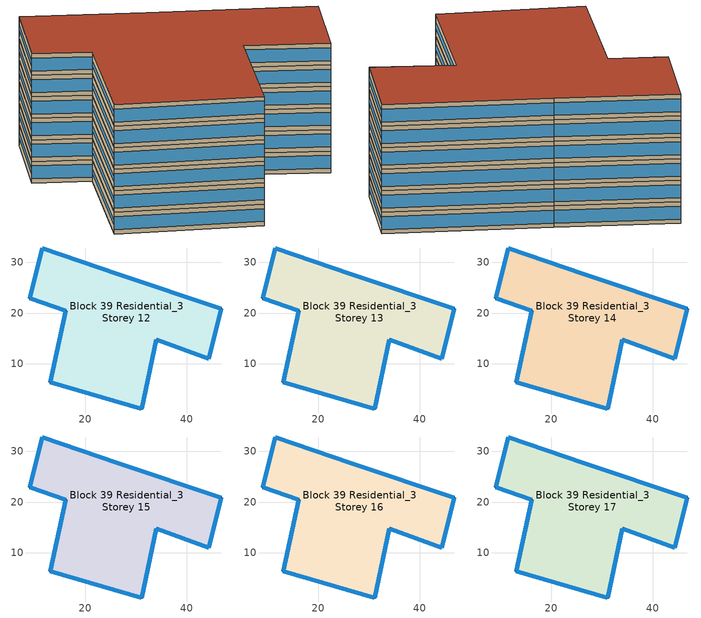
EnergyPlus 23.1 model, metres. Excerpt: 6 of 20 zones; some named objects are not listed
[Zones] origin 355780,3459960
Block 39 Residential_3 Storey 12
 floor outside (Project Floor): 46.78,20.89 44.27,11.05 34.03,14.74 31.08,1.15 13.16,6.38 16.21,20.42 9.1,22.96 11.61,32.79 26.5,27.6 z36
 wall outside (Project Wall): 26.5,27.6 11.61,32.79 9.1,22.96 16.21,20.42 13.16,6.38 31.08,1.15 34.03,14.74 44.27,11.05 46.78,20.89 26.5,27.6 z36:39
 window (Residential_north_window_construction): 26.49,27.6 11.62,32.79 / 46.77,20.89 26.51,27.59 z36.6:38.4
 window (Residential_west_window_construction): 11.61,32.78 9.1,22.96 / 16.21,20.41 13.16,6.39 z37.2:37.8
 window (Residential_south_window_construction): 9.1,22.96 16.2,20.42 / 13.17,6.38 31.08,1.15 / 34.04,14.74 44.26,11.06 z36.6:38.4
 window (Residential_east_window_construction): 31.09,1.15 34.03,14.74 / 44.27,11.06 46.78,20.88 z37.12:37.88
 roof outside (Project Ceiling): 44.27,11.05 46.78,20.89 26.5,27.6 11.61,32.79 9.1,22.96 16.21,20.42 13.16,6.38 31.08,1.15 34.03,14.74 z39
Block 39 Residential_3 Storey 13
 floor outside (Project Floor): 46.78,20.89 44.27,11.05 34.03,14.74 31.08,1.15 13.16,6.38 16.21,20.42 9.1,22.96 11.61,32.79 26.5,27.6 z39
 wall outside (Project Wall): 26.5,27.6 11.61,32.79 9.1,22.96 16.21,20.42 13.16,6.38 31.08,1.15 34.03,14.74 44.27,11.05 46.78,20.89 26.5,27.6 z39:42
 window (Residential_north_window_construction): 26.49,27.6 11.62,32.79 / 46.77,20.89 26.51,27.59 z39.6:41.4
 window (Residential_west_window_construction): 11.61,32.78 9.1,22.96 / 16.21,20.41 13.16,6.39 z40.2:40.8
 window (Residential_south_window_construction): 9.1,22.96 16.2,20.42 / 13.17,6.38 31.08,1.15 / 34.04,14.74 44.26,11.06 z39.6:41.4
 window (Residential_east_window_construction): 31.09,1.15 34.03,14.74 / 44.27,11.06 46.78,20.88 z40.12:40.88
 roof outside (Project Ceiling): 44.27,11.05 46.78,20.89 26.5,27.6 11.61,32.79 9.1,22.96 16.21,20.42 13.16,6.38 31.08,1.15 34.03,14.74 z42
Block 39 Residential_3 Storey 14
 floor outside (Project Floor): 46.78,20.89 44.27,11.05 34.03,14.74 31.08,1.15 13.16,6.38 16.21,20.42 9.1,22.96 11.61,32.79 26.5,27.6 z42
 wall outside (Project Wall): 26.5,27.6 11.61,32.79 9.1,22.96 16.21,20.42 13.16,6.38 31.08,1.15 34.03,14.74 44.27,11.05 46.78,20.89 26.5,27.6 z42:45
 window (Residential_north_window_construction): 26.49,27.6 11.62,32.79 / 46.77,20.89 26.51,27.59 z42.6:44.4
 window (Residential_west_window_construction): 11.61,32.78 9.1,22.96 / 16.21,20.41 13.16,6.39 z43.2:43.8
 window (Residential_south_window_construction): 9.1,22.96 16.2,20.42 / 13.17,6.38 31.08,1.15 / 34.04,14.74 44.26,11.06 z42.6:44.4
 window (Residential_east_window_construction): 31.09,1.15 34.03,14.74 / 44.27,11.06 46.78,20.88 z43.12:43.88
 roof outside (Project Ceiling): 44.27,11.05 46.78,20.89 26.5,27.6 11.61,32.79 9.1,22.96 16.21,20.42 13.16,6.38 31.08,1.15 34.03,14.74 z45
Block 39 Residential_3 Storey 15
 floor outside (Project Floor): 46.78,20.89 44.27,11.05 34.03,14.74 31.08,1.15 13.16,6.38 16.21,20.42 9.1,22.96 11.61,32.79 26.5,27.6 z45
 wall outside (Project Wall): 26.5,27.6 11.61,32.79 9.1,22.96 16.21,20.42 13.16,6.38 31.08,1.15 34.03,14.74 44.27,11.05 46.78,20.89 26.5,27.6 z45:48
 window (Residential_north_window_construction): 26.49,27.6 11.62,32.79 / 46.77,20.89 26.51,27.59 z45.6:47.4
 window (Residential_west_window_construction): 11.61,32.78 9.1,22.96 / 16.21,20.41 13.16,6.39 z46.2:46.8
 window (Residential_south_window_construction): 9.1,22.96 16.2,20.42 / 13.17,6.38 31.08,1.15 / 34.04,14.74 44.26,11.06 z45.6:47.4
 window (Residential_east_window_construction): 31.09,1.15 34.03,14.74 / 44.27,11.06 46.78,20.88 z46.12:46.88
 roof outside (Project Ceiling): 44.27,11.05 46.78,20.89 26.5,27.6 11.61,32.79 9.1,22.96 16.21,20.42 13.16,6.38 31.08,1.15 34.03,14.74 z48
Block 39 Residential_3 Storey 16
 floor outside (Project Floor): 46.78,20.89 44.27,11.05 34.03,14.74 31.08,1.15 13.16,6.38 16.21,20.42 9.1,22.96 11.61,32.79 26.5,27.6 z48
 wall outside (Project Wall): 26.5,27.6 11.61,32.79 9.1,22.96 16.21,20.42 13.16,6.38 31.08,1.15 34.03,14.74 44.27,11.05 46.78,20.89 26.5,27.6 z48:51
 window (Residential_north_window_construction): 26.49,27.6 11.62,32.79 / 46.77,20.89 26.51,27.59 z48.6:50.4
 window (Residential_west_window_construction): 11.61,32.78 9.1,22.96 / 16.21,20.41 13.16,6.39 z49.2:49.8
 window (Residential_south_window_construction): 9.1,22.96 16.2,20.42 / 13.17,6.38 31.08,1.15 / 34.04,14.74 44.26,11.06 z48.6:50.4
 window (Residential_east_window_construction): 31.09,1.15 34.03,14.74 / 44.27,11.06 46.78,20.88 z49.12:49.88
 roof outside (Project Ceiling): 44.27,11.05 46.78,20.89 26.5,27.6 11.61,32.79 9.1,22.96 16.21,20.42 13.16,6.38 31.08,1.15 34.03,14.74 z51
Block 39 Residential_3 Storey 17
 floor outside (Project Floor): 46.78,20.89 44.27,11.05 34.03,14.74 31.08,1.15 13.16,6.38 16.21,20.42 9.1,22.96 11.61,32.79 26.5,27.6 z51
 wall outside (Project Wall): 26.5,27.6 11.61,32.79 9.1,22.96 16.21,20.42 13.16,6.38 31.08,1.15 34.03,14.74 44.27,11.05 46.78,20.89 26.5,27.6 z51:54
 window (Residential_north_window_construction): 26.49,27.6 11.62,32.79 / 46.77,20.89 26.51,27.59 z51.6:53.4
 window (Residential_west_window_construction): 11.61,32.78 9.1,22.96 / 16.21,20.41 13.16,6.39 z52.2:52.8
 window (Residential_south_window_construction): 9.1,22.96 16.2,20.42 / 13.17,6.38 31.08,1.15 / 34.04,14.74 44.26,11.06 z51.6:53.4
 window (Residential_east_window_construction): 31.09,1.15 34.03,14.74 / 44.27,11.06 46.78,20.88 z52.12:52.88
 roof outside (Project Ceiling): 44.27,11.05 46.78,20.89 26.5,27.6 11.61,32.79 9.1,22.96 16.21,20.42 13.16,6.38 31.08,1.15 34.03,14.74 z54
[Building]
Building_1: North Axis=0; Terrain=City; Loads Convergence Tolerance Value=0.04; Temperature Convergence Tolerance Value=0.4; Solar Distribution=FullExterior; Maximum Number of Warmup Days=25; Minimum Number of Warmup Days=6
[Site:Location]
CHN Design_Conditions: Latitude=30; Longitude=114; Time Zone=8; Elevation=12
[SIZINGPERIOD:DESIGNDAY] Day of Month=21; DryBulb Temperature Range Modifier Type=DefaultMultipliers; Humidity Condition Type=Wetbulb; Barometric Pressure=101181; Rain Indicator=No; Snow Indicator=No; Daylight Saving Time Indicator=No; Sky Clearness=0; Begin Environment Reset Mode=FullResetAtBeginEnvironment
Name | Month | Day Type | Maximum DryBulb Temperature | Daily DryBulb Temperature Range | Wetbulb or DewPoint at Maximum DryBulb | Wind Speed | Wind Direction | Solar Model Indicator | ASHRAE Clear Sky Optical Depth for Beam Irradiance taub | ASHRAE Clear Sky Optical Depth for Diffuse Irradiance taud
Ann Htg 99.6% Condns DB | 1 | WinterDesignDay | -10 | 0 | -4.8 | 1 | 340 | ASHRAEClearSky | 0 | 0
Ann Clg .4% Condns DB=>MWB | 7 | SummerDesignDay | 40 | 6.6 | 27.1 | 3.5 | 220 | ASHRAETau | 0.781 | 1.413
[MATERIAL]
DefaultMaterial: Roughness=Rough; Thickness=0.1; Conductivity=0.1; Density=1000; Specific Heat=1000; Thermal Absorptance=0.9; Solar Absorptance=0.7; Visible Absorptance=0.7
[WINDOWMATERIAL:SIMPLEGLAZINGSYSTEM] Solar Heat Gain Coefficient=0.4; Visible Transmittance=0.6
Name | UFactor
Residential_east_window; Residential_south_window; Residential_north_window | 2
Residential_west_window | 1.5
[CONSTRUCTION]
Project Wall; Project Floor; Project Ceiling: DefaultMaterial
Residential_east_window_construction: Residential_east_window
Residential_south_window_construction: Residential_south_window
Residential_west_window_construction: Residential_west_window
Residential_north_window_construction: Residential_north_window
[SPACE] Ceiling Height=autocalculate; Volume=autocalculate; Floor Area=autocalculate; Space Type=Residential
Name | Zone
Block 39 Residential_3 Storey 12_space | Block 39 Residential_3 Storey 12
Block 39 Residential_3 Storey 13_space | Block 39 Residential_3 Storey 13
Block 39 Residential_3 Storey 14_space | Block 39 Residential_3 Storey 14
Block 39 Residential_3 Storey 15_space | Block 39 Residential_3 Storey 15
Block 39 Residential_3 Storey 16_space | Block 39 Residential_3 Storey 16
Block 39 Residential_3 Storey 17_space | Block 39 Residential_3 Storey 17
[SPACELIST]
Residential: Block 39 Residential_3 Storey 0_space, Block 39 Residential_3 Storey 1_space, Block 39 Residential_3 Storey 2_space, Block 39 Residential_3 Storey 3_space, Block 39 Residential_3 Storey 4_space, Block 39 Residential_3 Storey 5_space, Block 39 Residential_3 Storey 6_space, Block 39 Residential_3 Storey 7_space, Block 39 Residential_3 Storey 8_space, Block 39 Residential_3 Storey 9_space, Block 39 Residential_3 Storey 10_space, Block 39 Residential_3 Storey 11_space, Block 39 Residential_3 Storey 12_space, Block 39 Residential_3 Storey 13_space, Block 39 Residential_3 Storey 14_space, Block 39 Residential_3 Storey 15_space, Block 39 Residential_3 Storey 16_space, Block 39 Residential_3 Storey 17_space, Block 39 Residential_3 Storey 18_space, Block 39 Residential_3 Storey 19_space
[ZONE] Type=1; Multiplier=1; Ceiling Height=autocalculate; Volume=autocalculate; Floor Area=autocalculate; Part of Total Floor Area=Yes
Block 39 Residential_3 Storey 12; Block 39 Residential_3 Storey 13; Block 39 Residential_3 Storey 14; Block 39 Residential_3 Storey 15; Block 39 Residential_3 Storey 16; Block 39 Residential_3 Storey 17
[PEOPLE]
People_for_residential: Zone or ZoneList or Space or SpaceList=Residential; Number of People Schedule=SeasonalSchedule_Schedule_residential_people; Number of People Calculation Method=People/Area; People per Floor Area=0.04; Fraction Radiant=0.3; Sensible Heat Fraction=autocalculate; Activity Level Schedule=SeasonalSchedule_Schedule_residential_activity; Carbon Dioxide Generation Rate=3.82e-08; Enable ASHRAE 55 Comfort Warnings=No; Mean Radiant Temperature Calculation Type=ZoneAveraged; Clothing Insulation Calculation Method=ClothingInsulationSchedule; Cold Stress Temperature Threshold=15.56; Heat Stress Temperature Threshold=30
[LIGHTS]
Light_for_residential: Zone or ZoneList or Space or SpaceList=Residential; Schedule=SeasonalSchedule_residential_lighting; Design Level Calculation Method=Watts/Area; Watts per Zone Floor Area=5; Return Air Fraction=0; Fraction Radiant=0.32; Fraction Visible=0.25; Fraction Replaceable=1; EndUse Subcategory=General; Return Air Fraction Calculated from Plenum Temperature=No; Return Air Fraction Function of Plenum Temperature Coefficient 1=0; Return Air Fraction Function of Plenum Temperature Coefficient 2=0
[ELECTRICEQUIPMENT]
Equipment_for_residential: Zone or ZoneList or Space or SpaceList=Residential; Schedule=SeasonalSchedule_Schedule_residential_equipment; Design Level Calculation Method=Watts/Area; Watts per Zone Floor Area=3.8; Fraction Latent=0; Fraction Radiant=0; Fraction Lost=0; EndUse Subcategory=Electric Equipment
[DAYLIGHTING:CONTROLS] Illuminance Setpoint at Reference Point 1=300
Name | Zone or Space | Glare Calculation Daylighting Reference Point | Daylighting Reference Point 1
Dlight_Block 39 Residential_3 Storey 12 | Block 39 Residential_3 Storey 12 | Rpoint_Block 39 Residential_3 Storey 12 | Rpoint_Block 39 Residential_3 Storey 12
Dlight_Block 39 Residential_3 Storey 13 | Block 39 Residential_3 Storey 13 | Rpoint_Block 39 Residential_3 Storey 13 | Rpoint_Block 39 Residential_3 Storey 13
Dlight_Block 39 Residential_3 Storey 14 | Block 39 Residential_3 Storey 14 | Rpoint_Block 39 Residential_3 Storey 14 | Rpoint_Block 39 Residential_3 Storey 14
Dlight_Block 39 Residential_3 Storey 15 | Block 39 Residential_3 Storey 15 | Rpoint_Block 39 Residential_3 Storey 15 | Rpoint_Block 39 Residential_3 Storey 15
Dlight_Block 39 Residential_3 Storey 16 | Block 39 Residential_3 Storey 16 | Rpoint_Block 39 Residential_3 Storey 16 | Rpoint_Block 39 Residential_3 Storey 16
Dlight_Block 39 Residential_3 Storey 17 | Block 39 Residential_3 Storey 17 | Rpoint_Block 39 Residential_3 Storey 17 | Rpoint_Block 39 Residential_3 Storey 17
[HVACTEMPLATE:ZONE:IDEALLOADSAIRSYSTEM] Template Thermostat=Thermostat_for_residential; Maximum Heating Supply Air Temperature=50; Minimum Cooling Supply Air Temperature=13; Maximum Heating Supply Air Humidity Ratio=0.0156; Minimum Cooling Supply Air Humidity Ratio=0.0077; Heating Limit=NoLimit; Cooling Limit=NoLimit; Dehumidification Control Type=ConstantSensibleHeatRatio; Cooling Sensible Heat Ratio=0.7; Dehumidification Setpoint=60; Humidification Control Type=None; Humidification Setpoint=30; Outdoor Air Method=DetailedSpecification; Outdoor Air Flow Rate per Person=0.00944; Outdoor Air Flow Rate per Zone Floor Area=0; Outdoor Air Flow Rate per Zone=0; Design Specification Outdoor Air Object=Ventilation_for_residential; Demand Controlled Ventilation Type=None; Outdoor Air Economizer Type=NoEconomizer; Heat Recovery Type=None; Sensible Heat Recovery Effectiveness=0.7; Latent Heat Recovery Effectiveness=0.65
Block 39 Residential_3 Storey 12; Block 39 Residential_3 Storey 13; Block 39 Residential_3 Storey 14; Block 39 Residential_3 Storey 15; Block 39 Residential_3 Storey 16; Block 39 Residential_3 Storey 17
[DESIGNSPECIFICATION:OUTDOORAIR]
Ventilation_for_residential: Outdoor Air Method=Flow/Person; Outdoor Air Flow per Person=0.00833333; Outdoor Air Flow per Zone Floor Area=0; Outdoor Air Flow per Zone=0; Outdoor Air Flow Air Changes per Hour=0
[SCHEDULE:DAY:HOURLY]
Schedule_residential_lighting_weekday_hourly; Schedule_residential_lighting_holiday_hourly: 0.1, 0.1, 0.1, 0.1, 0.1, 0.8, 0.5, 0, 0, 0, 0, 0, 0, 0, 0, 0, 0, 0, 1, 1, 1, 1, 0.1, 0.1
Schedule_residential_equipment_weekday_hourly: 0.2, 0.2, 0.2, 0.2, 0.2, 0.2, 0.8, 0.8, 0.6, 0.6, 0.8, 0.8, 0.8, 0.5, 0.5, 0.5, 0.6, 0.9, 0.9, 0.9, 0.9, 0.9, 0.2, 0.2
Schedule_residential_equipment_holiday_hourly: 0.2, 0.2, 0.2, 0.2, 0.2, 0.2, 0.75, 1, 0.5, 0.3, 0.5, 0.8, 0.5, 0.25, 0.25, 0.25, 0.25, 0.5, 0.9, 0.8, 0.75, 0.5, 0.2, 0.2
Schedule_residential_people_weekday_hourly: 1, 1, 1, 1, 1, 1, 0.5, 0.5, 0, 0, 0, 0, 0, 0, 0, 0, 0, 0, 0, 0, 0.5, 1, 1, 1
Schedule_residential_people_holiday_hourly: 0.5, 0.5, 0.5, 0.5, 0.5, 0.5, 0.5, 0.5, 0.5, 0.5, 0.5, 0.5, 0.5, 0.5, 0.5, 0.5, 0.5, 0.5, 0.5, 0.5, 0.5, 0.5, 0.5, 0.5
Schedule_residential_activity_weekday_hourly; Schedule_residential_activity_holiday_hourly: 108, 108, 108, 108, 108, 108, 108, 108, 108, 108, 108, 108, 108, 108, 108, 108, 108, 108, 108, 108, 108, 108, 108, 108
[SCHEDULE:WEEK:DAILY]
Schedule_residential_lighting_weekly: Schedule_residential_lighting_holiday_hourly, Schedule_residential_lighting_weekday_hourly, Schedule_residential_lighting_weekday_hourly, Schedule_residential_lighting_weekday_hourly, Schedule_residential_lighting_weekday_hourly, Schedule_residential_lighting_weekday_hourly, Schedule_residential_lighting_holiday_hourly, Schedule_residential_lighting_holiday_hourly, Schedule_residential_lighting_weekday_hourly, Schedule_residential_lighting_weekday_hourly, Schedule_residential_lighting_holiday_hourly, Schedule_residential_lighting_holiday_hourly
Schedule_residential_equipment_weekly: Schedule_residential_equipment_holiday_hourly, Schedule_residential_equipment_weekday_hourly, Schedule_residential_equipment_weekday_hourly, Schedule_residential_equipment_weekday_hourly, Schedule_residential_equipment_weekday_hourly, Schedule_residential_equipment_weekday_hourly, Schedule_residential_equipment_holiday_hourly, Schedule_residential_equipment_holiday_hourly, Schedule_residential_equipment_weekday_hourly, Schedule_residential_equipment_weekday_hourly, Schedule_residential_equipment_holiday_hourly, Schedule_residential_equipment_holiday_hourly
Schedule_residential_people_weekly: Schedule_residential_people_holiday_hourly, Schedule_residential_people_weekday_hourly, Schedule_residential_people_weekday_hourly, Schedule_residential_people_weekday_hourly, Schedule_residential_people_weekday_hourly, Schedule_residential_people_weekday_hourly, Schedule_residential_people_holiday_hourly, Schedule_residential_people_holiday_hourly, Schedule_residential_people_weekday_hourly, Schedule_residential_people_weekday_hourly, Schedule_residential_people_holiday_hourly, Schedule_residential_people_holiday_hourly
Schedule_residential_activity_weekly: Schedule_residential_activity_holiday_hourly, Schedule_residential_activity_weekday_hourly, Schedule_residential_activity_weekday_hourly, Schedule_residential_activity_weekday_hourly, Schedule_residential_activity_weekday_hourly, Schedule_residential_activity_weekday_hourly, Schedule_residential_activity_holiday_hourly, Schedule_residential_activity_holiday_hourly, Schedule_residential_activity_weekday_hourly, Schedule_residential_activity_weekday_hourly, Schedule_residential_activity_holiday_hourly, Schedule_residential_activity_holiday_hourly
[SCHEDULE:YEAR]
SeasonalSchedule_residential_lighting: Schedule_residential_lighting_weekly, 1, 1, 12, 31
SeasonalSchedule_Schedule_residential_equipment: Schedule_residential_equipment_weekly, 1, 1, 12, 31
SeasonalSchedule_Schedule_residential_people: Schedule_residential_people_weekly, 1, 1, 12, 31
SeasonalSchedule_Schedule_residential_activity: Schedule_residential_activity_weekly, 1, 1, 12, 31
